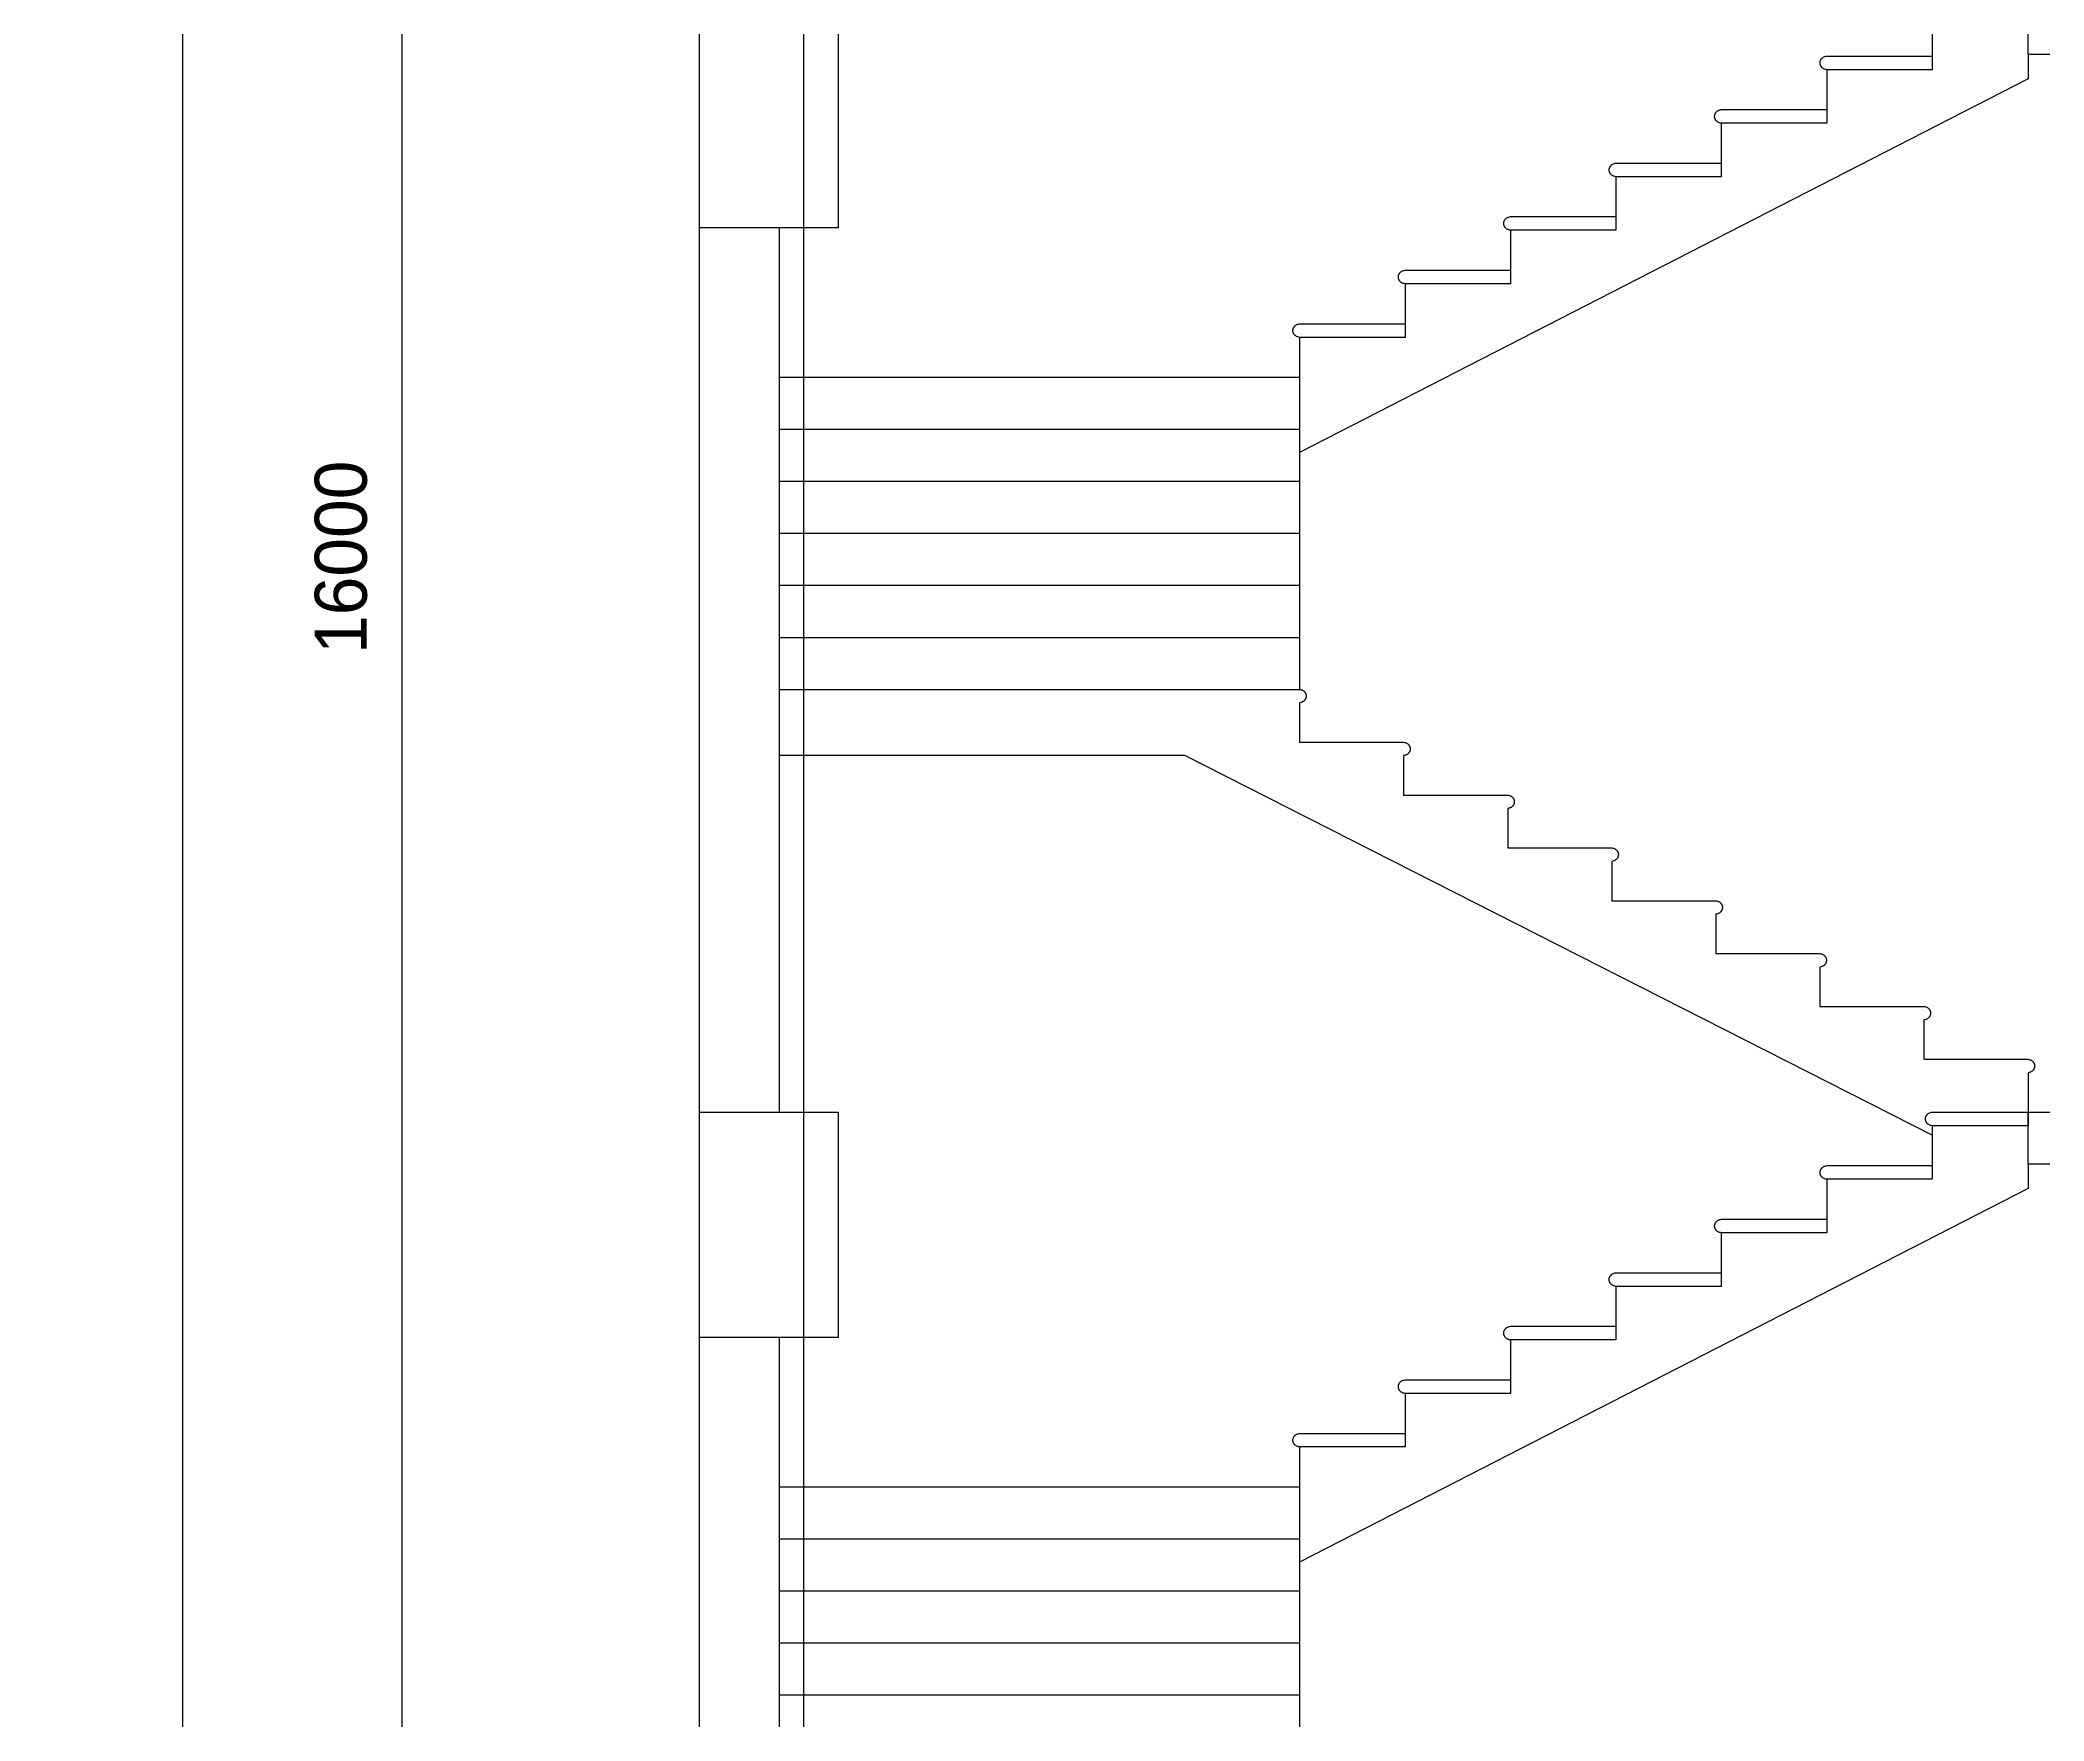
# Model space of a CAD drawing. Header units: millimetres. Extents: x 173236 to 801264, y -94969 to 615039.
# Drawn here: x 486954 to 492731, y -15830 to -10982 of the extents above; entities that cross this region are included whole.
import ezdxf

# ---------------------------------------------------------------- set-up
doc = ezdxf.new("R2010")
doc.units = ezdxf.units.MM
doc.header["$MEASUREMENT"] = 0
doc.header["$PDMODE"] = 2
for name, color, linetype in [('VOX-A-ANNO-DIMS', 160, 'Continuous'), ('VOX-A-ANNO-GRID-LINE', 254, 'Continuous'), ('VOX-A-COLUMN-SECT', 210, 'Continuous'), ('VOX-A-ELEV-1-NEAR', 130, 'Continuous')]:
    doc.layers.add(name, color=color, linetype=linetype)
doc.layers.add('VOX-A-WALL-SECT', color=1, linetype='Continuous', lineweight=30)
doc.styles.add('1.5 mm Rotis Annotative', font='', dxfattribs={"height": 1.5})
doc.styles.get('1.5 mm Rotis Annotative').set_extended_font_data('Rotis Sans Serif')
doc.dimstyles.new('1.5 mm Rotis Annotative', dxfattribs={"dimtxt": 1.5, "dimasz": 1, "dimexe": 1.5, "dimexo": 0, "dimgap": 1, "dimtad": 1, "dimdec": 0, "dimrnd": 5, "dimzin": 0, "dimdsep": 46, "dimtxsty": '1.5 mm Rotis Annotative', "dimblk": 'ARCHTICK', "dimcen": 0.09, "dimdle": 1, "dimadec": 0, "dimazin": 0, "dimtfac": 1, "dimtdec": 0, "dimtofl": 0, "dimtmove": 1, "dimatfit": 3, "dimfxl": 2, "dimfxlon": 1, "dimtolj": 1, "dimtzin": 0, "dimarcsym": 0})

# ---------------------------------------------------------------- blocks, each defined once
blk = doc.blocks.new('_ArchTick')
at = {"color": 0, "linetype": 'ByBlock', "const_width": 0.15}
blk.add_lwpolyline([(-0.5, -0.5), (0.5, 0.5)], dxfattribs=at)
blk = doc.blocks.new('*D248')
at = {"layer": 'Defpoints', "color": 0, "transparency": 16777216}
for p in [(487998.2, -4473.8), (489758.2, -4473.8), (489758.2, -20473.8)]:
    blk.add_point(p, dxfattribs=at)
at = {"layer": 'VOX-A-ANNO-DIMS', "color": 0, "lineweight": -2, "transparency": 16777216}
for p, q in [((487998.2, -20573.8), (487998.2, -4373.8)), ((488198.2, -4473.8), (487848.2, -4473.8)), ((488198.2, -20473.8), (487848.2, -20473.8))]:
    blk.add_line(p, q, dxfattribs=at)
at = {"layer": 'VOX-A-ANNO-DIMS', "color": 0, "lineweight": -2, "transparency": 16777216, "xscale": 100, "yscale": 100, "zscale": 100}
for p, rotation in [((487998.2, -4473.8), 90), ((487998.2, -20473.8), 270)]:
    blk.add_blockref('_ArchTick', p, dxfattribs=dict(at, rotation=rotation))
at = {"layer": 'VOX-A-ANNO-DIMS', "color": 0, "transparency": 16777216, "insert": (487822, -12473.8), "char_height": 150, "attachment_point": 5, "rotation": 90, "style": '1.5 mm Rotis Annotative'}
blk.add_mtext('\\A1;16000', dxfattribs=at)
blk = doc.blocks.new('*D378')
at = {"layer": 'Defpoints', "color": 0, "transparency": 16777216}
for p in [(487366, -523.8), (488854.8, -523.8), (488854.8, -20473.8)]:
    blk.add_point(p, dxfattribs=at)
at = {"layer": 'VOX-A-ANNO-DIMS', "color": 0, "lineweight": -2, "transparency": 16777216}
for p, q in [((487366, -20623.8), (487366, -373.8)), ((487666, -523.8), (487141, -523.8)), ((487666, -20473.8), (487141, -20473.8))]:
    blk.add_line(p, q, dxfattribs=at)
at = {"layer": 'VOX-A-ANNO-DIMS', "color": 0, "lineweight": -2, "transparency": 16777216, "xscale": 150, "yscale": 150, "zscale": 150}
for p, rotation in [((487366, -523.8), 90), ((487366, -20473.8), 270)]:
    blk.add_blockref('_ArchTick', p, dxfattribs=dict(at, rotation=rotation))
at = {"layer": 'VOX-A-ANNO-DIMS', "color": 0, "transparency": 16777216, "insert": (487101.7, -10498.8), "char_height": 225, "attachment_point": 5, "rotation": 90, "style": '1.5 mm Rotis Annotative'}
blk.add_mtext('\\A1;19950', dxfattribs=at)

msp = doc.modelspace()

# ---------------------------------------------------------------- linework, layer by layer
at = {"layer": 'VOX-A-ANNO-DIMS'}
for points in [[(492684.9, -11023.8), (492684.9, -11094.3), (490584.9, -12171.8)], [(492408.3, -14140.4), (490253.8, -13045.8), (489084.8, -13045.8)], [(492684.9, -14223.8), (492684.9, -14294.3), (490584.9, -15371.8)]]:
    msp.add_lwpolyline(points, dxfattribs=at)
at = {"layer": 'VOX-A-ANNO-GRID-LINE'}
msp.add_line((489154.7, 1658.1), (489154.7, -25804.5), dxfattribs=at)
at = {"layer": 'VOX-A-COLUMN-SECT'}
for points in [[(489254.8, -10873.8), (489254.8, -11523.8), (488854.8, -11523.8), (488854.8, -10873.8)], [(492684.9, -11023.8), (492684.9, -10873.8), (503257.8, -10873.8), (503257.8, -11023.8), (502841.6, -11023.8), (502841.5, -11523.8), (502441.5, -11523.8), (502441.6, -11023.8), (496790.5, -11023.8), (496790.4, -11523.8), (496390.4, -11523.8), (496390.5, -11023.8)], [(489254.8, -14073.8), (489254.8, -14723.8), (488854.8, -14723.8), (488854.8, -14073.8)], [(492684.9, -14223.8), (492684.9, -14073.8), (503257.8, -14073.8), (503257.8, -14223.8), (502841.6, -14223.8), (502841.5, -14723.8), (502441.5, -14723.8), (502441.6, -14223.8), (496790.5, -14223.8), (496790.4, -14723.8), (496390.4, -14723.8), (496390.5, -14223.8)]]:
    msp.add_lwpolyline(points, close=True, dxfattribs=at)
at = {"layer": 'VOX-A-ELEV-1-NEAR'}
for p, q in [((492408.3, -10913.2), (492408.3, -11028.2)), ((492104.4, -11067.6), (492104.4, -11182.6)), ((491800.5, -11222), (491800.5, -11337)), ((491496.6, -11376.4), (491496.6, -11491.4)), ((491192.7, -11530.8), (491192.7, -11645.8)), ((490888.8, -11685.2), (490888.8, -11800.2)), ((490584.9, -11839.5), (490584.9, -11954.6)), ((489084.8, -11954.6), (490584.9, -11954.6)), ((490584.9, -11954.6), (490584.9, -12854.6)), ((489084.8, -12104.6), (490584.9, -12104.6)), ((489084.8, -12254.6), (490584.9, -12254.6)), ((489084.8, -12404.6), (490584.9, -12404.6)), ((489084.8, -12554.6), (490584.9, -12554.6)), ((489084.8, -12704.6), (490584.9, -12704.6)), ((492408.3, -14113.2), (492408.3, -14228.2)), ((492104.4, -14267.6), (492104.4, -14382.6)), ((491800.5, -14422), (491800.5, -14537)), ((491496.6, -14576.4), (491496.6, -14691.4)), ((491192.7, -14730.8), (491192.7, -14845.8)), ((490888.8, -14885.2), (490888.8, -15000.2)), ((490584.9, -15039.5), (490584.9, -15154.6)), ((489084.8, -15154.6), (490584.9, -15154.6)), ((490584.9, -15154.6), (490584.9, -16054.6)), ((489084.8, -15304.6), (490584.9, -15304.6)), ((489084.8, -15454.6), (490584.9, -15454.6)), ((489084.8, -15604.6), (490584.9, -15604.6)), ((489084.8, -15754.6), (490584.9, -15754.6))]:
    msp.add_line(p, q, dxfattribs=at)
for points in [[(492408.3, -11028.2), (492408.3, -11067.6), (492104.4, -11067.6), (492101.8, -11067), (492099.5, -11066.4), (492097.6, -11065.7), (492095.9, -11065), (492094.5, -11064.2), (492093.4, -11063.4), (492092.3, -11062.6), (492091.4, -11061.8), (492090.6, -11061), (492089.8, -11060.2), (492089.2, -11059.4), (492088.6, -11058.6), (492088, -11057.8), (492087.5, -11057), (492087.1, -11056.1), (492086.7, -11055.3), (492086.4, -11054.4), (492086.1, -11053.5), (492085.8, -11052.6), (492085.6, -11051.7), (492085.5, -11050.7), (492085.3, -11049.8), (492085.3, -11048.8), (492085.2, -11047.9), (492085.3, -11047), (492085.3, -11046), (492085.5, -11045.1), (492085.6, -11044.1), (492085.8, -11043.2), (492086.1, -11042.3), (492086.4, -11041.4), (492086.7, -11040.5), (492087.1, -11039.7), (492087.5, -11038.8), (492088, -11038), (492088.6, -11037.2), (492089.2, -11036.4), (492089.8, -11035.6), (492090.6, -11034.8), (492091.4, -11034), (492092.3, -11033.2), (492093.4, -11032.4), (492094.5, -11031.6), (492095.9, -11030.9), (492097.6, -11030.1), (492099.5, -11029.4), (492101.8, -11028.8), (492104.4, -11028.2)], [(492104.4, -11182.6), (492104.4, -11222), (491800.5, -11222), (491797.9, -11221.4), (491795.6, -11220.8), (491793.7, -11220.1), (491792, -11219.3), (491790.6, -11218.6), (491789.5, -11217.8), (491788.4, -11217), (491787.5, -11216.2), (491786.7, -11215.4), (491785.9, -11214.6), (491785.3, -11213.8), (491784.7, -11213), (491784.1, -11212.2), (491783.6, -11211.4), (491783.2, -11210.5), (491782.8, -11209.7), (491782.5, -11208.8), (491782.2, -11207.9), (491781.9, -11207), (491781.7, -11206.1), (491781.5, -11205.1), (491781.4, -11204.2), (491781.4, -11203.2), (491781.3, -11202.3), (491781.4, -11201.3), (491781.4, -11200.4), (491781.5, -11199.5), (491781.7, -11198.5), (491781.9, -11197.6), (491782.2, -11196.7), (491782.5, -11195.8), (491782.8, -11194.9), (491783.2, -11194.1), (491783.6, -11193.2), (491784.1, -11192.4), (491784.7, -11191.6), (491785.3, -11190.8), (491785.9, -11190), (491786.7, -11189.2), (491787.5, -11188.4), (491788.4, -11187.6), (491789.5, -11186.8), (491790.6, -11186), (491792, -11185.2), (491793.7, -11184.5), (491795.6, -11183.8), (491797.9, -11183.2), (491800.5, -11182.6)], [(491800.5, -11337), (491800.5, -11376.4), (491496.6, -11376.4), (491494, -11375.8), (491491.7, -11375.1), (491489.8, -11374.5), (491488.1, -11373.7), (491486.7, -11373), (491485.5, -11372.2), (491484.5, -11371.4), (491483.6, -11370.6), (491482.8, -11369.8), (491482, -11369), (491481.4, -11368.2), (491480.8, -11367.4), (491480.2, -11366.6), (491479.7, -11365.7), (491479.3, -11364.9), (491478.9, -11364), (491478.6, -11363.2), (491478.3, -11362.3), (491478, -11361.4), (491477.8, -11360.4), (491477.6, -11359.5), (491477.5, -11358.6), (491477.5, -11357.6), (491477.4, -11356.7), (491477.5, -11355.7), (491477.5, -11354.8), (491477.6, -11353.9), (491477.8, -11352.9), (491478, -11352), (491478.3, -11351.1), (491478.6, -11350.2), (491478.9, -11349.3), (491479.3, -11348.5), (491479.7, -11347.6), (491480.2, -11346.8), (491480.8, -11346), (491481.4, -11345.2), (491482, -11344.4), (491482.8, -11343.6), (491483.6, -11342.8), (491484.5, -11342), (491485.5, -11341.2), (491486.7, -11340.4), (491488.1, -11339.6), (491489.8, -11338.9), (491491.7, -11338.2), (491494, -11337.6), (491496.6, -11337)], [(491496.6, -11491.4), (491496.6, -11530.8), (491192.7, -11530.8), (491190.1, -11530.2), (491187.8, -11529.5), (491185.9, -11528.8), (491184.2, -11528.1), (491182.8, -11527.4), (491181.6, -11526.6), (491180.6, -11525.8), (491179.7, -11525), (491178.9, -11524.2), (491178.1, -11523.4), (491177.5, -11522.6), (491176.9, -11521.8), (491176.3, -11521), (491175.8, -11520.1), (491175.4, -11519.3), (491175, -11518.4), (491174.7, -11517.6), (491174.4, -11516.7), (491174.1, -11515.8), (491173.9, -11514.8), (491173.7, -11513.9), (491173.6, -11513), (491173.6, -11512), (491173.5, -11511.1), (491173.6, -11510.1), (491173.6, -11509.2), (491173.7, -11508.2), (491173.9, -11507.3), (491174.1, -11506.4), (491174.4, -11505.5), (491174.7, -11504.6), (491175, -11503.7), (491175.4, -11502.8), (491175.8, -11502), (491176.3, -11501.2), (491176.9, -11500.4), (491177.5, -11499.6), (491178.1, -11498.8), (491178.9, -11498), (491179.7, -11497.2), (491180.6, -11496.4), (491181.6, -11495.6), (491182.8, -11494.8), (491184.2, -11494), (491185.9, -11493.3), (491187.8, -11492.6), (491190.1, -11492), (491192.7, -11491.4)], [(491192.7, -11645.8), (491192.7, -11685.2), (490888.8, -11685.2), (490886.2, -11684.6), (490883.9, -11683.9), (490882, -11683.2), (490880.3, -11682.5), (490878.9, -11681.8), (490877.7, -11681), (490876.7, -11680.2), (490875.8, -11679.4), (490875, -11678.6), (490874.2, -11677.8), (490873.6, -11677), (490873, -11676.2), (490872.4, -11675.4), (490871.9, -11674.5), (490871.5, -11673.7), (490871.1, -11672.8), (490870.8, -11672), (490870.5, -11671.1), (490870.2, -11670.1), (490870, -11669.2), (490869.8, -11668.3), (490869.7, -11667.4), (490869.7, -11666.4), (490869.6, -11665.5), (490869.7, -11664.5), (490869.7, -11663.6), (490869.8, -11662.6), (490870, -11661.7), (490870.2, -11660.8), (490870.5, -11659.9), (490870.8, -11659), (490871.1, -11658.1), (490871.5, -11657.2), (490871.9, -11656.4), (490872.4, -11655.6), (490873, -11654.8), (490873.6, -11653.9), (490874.2, -11653.1), (490875, -11652.3), (490875.8, -11651.5), (490876.7, -11650.7), (490877.7, -11650), (490878.9, -11649.2), (490880.3, -11648.4), (490882, -11647.7), (490883.9, -11647), (490886.2, -11646.4), (490888.8, -11645.8)], [(490888.8, -11800.2), (490888.8, -11839.5), (490584.9, -11839.5), (490582.3, -11839), (490580, -11838.3), (490578.1, -11837.6), (490576.4, -11836.9), (490575, -11836.1), (490573.8, -11835.4), (490572.8, -11834.6), (490571.9, -11833.8), (490571.1, -11833), (490570.3, -11832.2), (490569.7, -11831.4), (490569.1, -11830.6), (490568.5, -11829.7), (490568, -11828.9), (490567.6, -11828.1), (490567.2, -11827.2), (490566.9, -11826.3), (490566.6, -11825.4), (490566.3, -11824.5), (490566.1, -11823.6), (490565.9, -11822.7), (490565.8, -11821.7), (490565.8, -11820.8), (490565.7, -11819.9), (490565.8, -11818.9), (490565.8, -11818), (490565.9, -11817), (490566.1, -11816.1), (490566.3, -11815.2), (490566.6, -11814.3), (490566.9, -11813.4), (490567.2, -11812.5), (490567.6, -11811.6), (490568, -11810.8), (490568.5, -11810), (490569.1, -11809.1), (490569.7, -11808.3), (490570.3, -11807.5), (490571.1, -11806.7), (490571.9, -11805.9), (490572.8, -11805.1), (490573.8, -11804.3), (490575, -11803.6), (490576.4, -11802.8), (490578.1, -11802.1), (490580, -11801.4), (490582.3, -11800.7), (490584.9, -11800.2)], [(492684.9, -14073.8), (492684.9, -14113.2), (492408.3, -14113.2), (492405.7, -14112.6), (492403.4, -14112), (492401.5, -14111.3), (492399.8, -14110.6), (492398.4, -14109.8), (492397.3, -14109), (492396.2, -14108.2), (492395.3, -14107.4), (492394.5, -14106.6), (492393.7, -14105.8), (492393.1, -14105), (492392.5, -14104.2), (492391.9, -14103.4), (492391.4, -14102.6), (492391, -14101.7), (492390.6, -14100.9), (492390.3, -14100), (492390, -14099.1), (492389.7, -14098.2), (492389.5, -14097.3), (492389.4, -14096.3), (492389.2, -14095.4), (492389.2, -14094.5), (492389.1, -14093.5), (492389.2, -14092.6), (492389.2, -14091.6), (492389.4, -14090.7), (492389.5, -14089.7), (492389.7, -14088.8), (492390, -14087.9), (492390.3, -14087), (492390.6, -14086.1), (492391, -14085.3), (492391.4, -14084.4), (492391.9, -14083.6), (492392.5, -14082.8), (492393.1, -14082), (492393.7, -14081.2), (492394.5, -14080.4), (492395.3, -14079.6), (492396.2, -14078.8), (492397.3, -14078), (492398.4, -14077.2), (492399.8, -14076.5), (492401.5, -14075.7), (492403.4, -14075), (492405.7, -14074.4), (492408.3, -14073.8)], [(492408.3, -14228.2), (492408.3, -14267.6), (492104.4, -14267.6), (492101.8, -14267), (492099.5, -14266.4), (492097.6, -14265.7), (492095.9, -14265), (492094.5, -14264.2), (492093.4, -14263.4), (492092.3, -14262.6), (492091.4, -14261.8), (492090.6, -14261), (492089.8, -14260.2), (492089.2, -14259.4), (492088.6, -14258.6), (492088, -14257.8), (492087.5, -14257), (492087.1, -14256.1), (492086.7, -14255.3), (492086.4, -14254.4), (492086.1, -14253.5), (492085.8, -14252.6), (492085.6, -14251.7), (492085.5, -14250.7), (492085.3, -14249.8), (492085.3, -14248.8), (492085.2, -14247.9), (492085.3, -14247), (492085.3, -14246), (492085.5, -14245.1), (492085.6, -14244.1), (492085.8, -14243.2), (492086.1, -14242.3), (492086.4, -14241.4), (492086.7, -14240.5), (492087.1, -14239.7), (492087.5, -14238.8), (492088, -14238), (492088.6, -14237.2), (492089.2, -14236.4), (492089.8, -14235.6), (492090.6, -14234.8), (492091.4, -14234), (492092.3, -14233.2), (492093.4, -14232.4), (492094.5, -14231.6), (492095.9, -14230.9), (492097.6, -14230.1), (492099.5, -14229.4), (492101.8, -14228.8), (492104.4, -14228.2)], [(492104.4, -14382.6), (492104.4, -14422), (491800.5, -14422), (491797.9, -14421.4), (491795.6, -14420.8), (491793.7, -14420.1), (491792, -14419.3), (491790.6, -14418.6), (491789.5, -14417.8), (491788.4, -14417), (491787.5, -14416.2), (491786.7, -14415.4), (491785.9, -14414.6), (491785.3, -14413.8), (491784.7, -14413), (491784.1, -14412.2), (491783.6, -14411.4), (491783.2, -14410.5), (491782.8, -14409.7), (491782.5, -14408.8), (491782.2, -14407.9), (491781.9, -14407), (491781.7, -14406.1), (491781.5, -14405.1), (491781.4, -14404.2), (491781.4, -14403.2), (491781.3, -14402.3), (491781.4, -14401.3), (491781.4, -14400.4), (491781.5, -14399.5), (491781.7, -14398.5), (491781.9, -14397.6), (491782.2, -14396.7), (491782.5, -14395.8), (491782.8, -14394.9), (491783.2, -14394.1), (491783.6, -14393.2), (491784.1, -14392.4), (491784.7, -14391.6), (491785.3, -14390.8), (491785.9, -14390), (491786.7, -14389.2), (491787.5, -14388.4), (491788.4, -14387.6), (491789.5, -14386.8), (491790.6, -14386), (491792, -14385.2), (491793.7, -14384.5), (491795.6, -14383.8), (491797.9, -14383.2), (491800.5, -14382.6)], [(491800.5, -14537), (491800.5, -14576.4), (491496.6, -14576.4), (491494, -14575.8), (491491.7, -14575.1), (491489.8, -14574.5), (491488.1, -14573.7), (491486.7, -14573), (491485.5, -14572.2), (491484.5, -14571.4), (491483.6, -14570.6), (491482.8, -14569.8), (491482, -14569), (491481.4, -14568.2), (491480.8, -14567.4), (491480.2, -14566.6), (491479.7, -14565.7), (491479.3, -14564.9), (491478.9, -14564), (491478.6, -14563.2), (491478.3, -14562.3), (491478, -14561.4), (491477.8, -14560.4), (491477.6, -14559.5), (491477.5, -14558.6), (491477.5, -14557.6), (491477.4, -14556.7), (491477.5, -14555.7), (491477.5, -14554.8), (491477.6, -14553.9), (491477.8, -14552.9), (491478, -14552), (491478.3, -14551.1), (491478.6, -14550.2), (491478.9, -14549.3), (491479.3, -14548.5), (491479.7, -14547.6), (491480.2, -14546.8), (491480.8, -14546), (491481.4, -14545.2), (491482, -14544.4), (491482.8, -14543.6), (491483.6, -14542.8), (491484.5, -14542), (491485.5, -14541.2), (491486.7, -14540.4), (491488.1, -14539.6), (491489.8, -14538.9), (491491.7, -14538.2), (491494, -14537.6), (491496.6, -14537)], [(491496.6, -14691.4), (491496.6, -14730.8), (491192.7, -14730.8), (491190.1, -14730.2), (491187.8, -14729.5), (491185.9, -14728.8), (491184.2, -14728.1), (491182.8, -14727.4), (491181.6, -14726.6), (491180.6, -14725.8), (491179.7, -14725), (491178.9, -14724.2), (491178.1, -14723.4), (491177.5, -14722.6), (491176.9, -14721.8), (491176.3, -14721), (491175.8, -14720.1), (491175.4, -14719.3), (491175, -14718.4), (491174.7, -14717.6), (491174.4, -14716.7), (491174.1, -14715.8), (491173.9, -14714.8), (491173.7, -14713.9), (491173.6, -14713), (491173.6, -14712), (491173.5, -14711.1), (491173.6, -14710.1), (491173.6, -14709.2), (491173.7, -14708.2), (491173.9, -14707.3), (491174.1, -14706.4), (491174.4, -14705.5), (491174.7, -14704.6), (491175, -14703.7), (491175.4, -14702.8), (491175.8, -14702), (491176.3, -14701.2), (491176.9, -14700.4), (491177.5, -14699.6), (491178.1, -14698.8), (491178.9, -14698), (491179.7, -14697.2), (491180.6, -14696.4), (491181.6, -14695.6), (491182.8, -14694.8), (491184.2, -14694), (491185.9, -14693.3), (491187.8, -14692.6), (491190.1, -14692), (491192.7, -14691.4)], [(491192.7, -14845.8), (491192.7, -14885.2), (490888.8, -14885.2), (490886.2, -14884.6), (490883.9, -14883.9), (490882, -14883.2), (490880.3, -14882.5), (490878.9, -14881.8), (490877.7, -14881), (490876.7, -14880.2), (490875.8, -14879.4), (490875, -14878.6), (490874.2, -14877.8), (490873.6, -14877), (490873, -14876.2), (490872.4, -14875.4), (490871.9, -14874.5), (490871.5, -14873.7), (490871.1, -14872.8), (490870.8, -14872), (490870.5, -14871.1), (490870.2, -14870.1), (490870, -14869.2), (490869.8, -14868.3), (490869.7, -14867.4), (490869.7, -14866.4), (490869.6, -14865.5), (490869.7, -14864.5), (490869.7, -14863.6), (490869.8, -14862.6), (490870, -14861.7), (490870.2, -14860.8), (490870.5, -14859.9), (490870.8, -14859), (490871.1, -14858.1), (490871.5, -14857.2), (490871.9, -14856.4), (490872.4, -14855.6), (490873, -14854.8), (490873.6, -14853.9), (490874.2, -14853.1), (490875, -14852.3), (490875.8, -14851.5), (490876.7, -14850.7), (490877.7, -14850), (490878.9, -14849.2), (490880.3, -14848.4), (490882, -14847.7), (490883.9, -14847), (490886.2, -14846.4), (490888.8, -14845.8)], [(490888.8, -15000.2), (490888.8, -15039.5), (490584.9, -15039.5), (490582.3, -15039), (490580, -15038.3), (490578.1, -15037.6), (490576.4, -15036.9), (490575, -15036.1), (490573.8, -15035.4), (490572.8, -15034.6), (490571.9, -15033.8), (490571.1, -15033), (490570.3, -15032.2), (490569.7, -15031.4), (490569.1, -15030.6), (490568.5, -15029.7), (490568, -15028.9), (490567.6, -15028.1), (490567.2, -15027.2), (490566.9, -15026.3), (490566.6, -15025.4), (490566.3, -15024.5), (490566.1, -15023.6), (490565.9, -15022.7), (490565.8, -15021.7), (490565.8, -15020.8), (490565.7, -15019.9), (490565.8, -15018.9), (490565.8, -15018), (490565.9, -15017), (490566.1, -15016.1), (490566.3, -15015.2), (490566.6, -15014.3), (490566.9, -15013.4), (490567.2, -15012.5), (490567.6, -15011.6), (490568, -15010.8), (490568.5, -15010), (490569.1, -15009.1), (490569.7, -15008.3), (490570.3, -15007.5), (490571.1, -15006.7), (490571.9, -15005.9), (490572.8, -15005.1), (490573.8, -15004.3), (490575, -15003.6), (490576.4, -15002.8), (490578.1, -15002.1), (490580, -15001.4), (490582.3, -15000.7), (490584.9, -15000.2)]]:
    msp.add_lwpolyline(points, close=True, dxfattribs=at)
msp.add_lwpolyline([(489084.8, -12854.6), (490584.9, -12854.6), (490587.5, -12855.1), (490589.8, -12855.8), (490591.7, -12856.4), (490593.3, -12857.2), (490594.7, -12857.9), (490595.9, -12858.7), (490596.9, -12859.5), (490597.8, -12860.3), (490598.6, -12861), (490599.3, -12861.8), (490600, -12862.6), (490600.6, -12863.4), (490601.2, -12864.2), (490601.6, -12865), (490602.1, -12865.9), (490602.4, -12866.7), (490602.8, -12867.6), (490603.1, -12868.5), (490603.3, -12869.4), (490603.5, -12870.3), (490603.7, -12871.2), (490603.8, -12872.1), (490603.9, -12873.1), (490603.9, -12874), (490603.9, -12874.9), (490603.8, -12875.9), (490603.7, -12876.8), (490603.5, -12877.7), (490603.3, -12878.6), (490603.1, -12879.5), (490602.8, -12880.4), (490602.4, -12881.3), (490602.1, -12882.1), (490601.6, -12882.9), (490601.2, -12883.8), (490600.6, -12884.6), (490600, -12885.4), (490599.3, -12886.1), (490598.6, -12886.9), (490597.8, -12887.7), (490596.9, -12888.5), (490595.9, -12889.3), (490594.7, -12890.1), (490593.3, -12890.8), (490591.7, -12891.5), (490589.8, -12892.2), (490587.5, -12892.9), (490584.9, -12893.4), (490584.9, -13007), (490884.9, -13007), (490887.5, -13007.5), (490889.8, -13008.2), (490891.7, -13008.9), (490893.3, -13009.6), (490894.7, -13010.3), (490895.9, -13011.1), (490896.9, -13011.9), (490897.8, -13012.7), (490898.6, -13013.5), (490899.3, -13014.2), (490900, -13015), (490900.6, -13015.8), (490901.2, -13016.6), (490901.6, -13017.4), (490902.1, -13018.3), (490902.4, -13019.1), (490902.8, -13020), (490903.1, -13020.9), (490903.3, -13021.8), (490903.5, -13022.7), (490903.7, -13023.6), (490903.8, -13024.5), (490903.9, -13025.5), (490903.9, -13026.4), (490903.9, -13027.3), (490903.8, -13028.3), (490903.7, -13029.2), (490903.5, -13030.1), (490903.3, -13031), (490903.1, -13031.9), (490902.8, -13032.8), (490902.4, -13033.7), (490902.1, -13034.5), (490901.6, -13035.3), (490901.2, -13036.2), (490900.6, -13037), (490900, -13037.8), (490899.3, -13038.6), (490898.6, -13039.3), (490897.8, -13040.1), (490896.9, -13040.9), (490895.9, -13041.7), (490894.7, -13042.5), (490893.3, -13043.2), (490891.7, -13043.9), (490889.8, -13044.6), (490887.5, -13045.3), (490884.9, -13045.8), (490884.9, -13159.4), (491184.9, -13159.4), (491187.5, -13159.9), (491189.8, -13160.6), (491191.7, -13161.3), (491193.3, -13162), (491194.7, -13162.7), (491195.9, -13163.5), (491196.9, -13164.3), (491197.8, -13165.1), (491198.6, -13165.9), (491199.3, -13166.6), (491200, -13167.4), (491200.6, -13168.2), (491201.2, -13169), (491201.6, -13169.9), (491202.1, -13170.7), (491202.4, -13171.5), (491202.8, -13172.4), (491203.1, -13173.3), (491203.3, -13174.2), (491203.5, -13175.1), (491203.7, -13176), (491203.8, -13176.9), (491203.9, -13177.9), (491203.9, -13178.8), (491203.9, -13179.7), (491203.8, -13180.7), (491203.7, -13181.6), (491203.5, -13182.5), (491203.3, -13183.4), (491203.1, -13184.3), (491202.8, -13185.2), (491202.4, -13186.1), (491202.1, -13186.9), (491201.6, -13187.8), (491201.2, -13188.6), (491200.6, -13189.4), (491200, -13190.2), (491199.3, -13191), (491198.6, -13191.8), (491197.8, -13192.5), (491196.9, -13193.3), (491195.9, -13194.1), (491194.7, -13194.9), (491193.3, -13195.6), (491191.7, -13196.4), (491189.8, -13197), (491187.5, -13197.7), (491184.9, -13198.2), (491184.9, -13311.8), (491484.9, -13311.8), (491487.5, -13312.4), (491489.8, -13313), (491491.7, -13313.7), (491493.3, -13314.4), (491494.7, -13315.1), (491495.9, -13315.9), (491496.9, -13316.7), (491497.8, -13317.5), (491498.6, -13318.3), (491499.3, -13319.1), (491500, -13319.8), (491500.6, -13320.6), (491501.2, -13321.4), (491501.6, -13322.3), (491502.1, -13323.1), (491502.4, -13323.9), (491502.8, -13324.8), (491503.1, -13325.7), (491503.3, -13326.6), (491503.5, -13327.5), (491503.7, -13328.4), (491503.8, -13329.3), (491503.9, -13330.3), (491503.9, -13331.2), (491503.9, -13332.2), (491503.8, -13333.1), (491503.7, -13334), (491503.5, -13334.9), (491503.3, -13335.8), (491503.1, -13336.7), (491502.8, -13337.6), (491502.4, -13338.5), (491502.1, -13339.3), (491501.6, -13340.2), (491501.2, -13341), (491500.6, -13341.8), (491500, -13342.6), (491499.3, -13343.4), (491498.6, -13344.2), (491497.8, -13345), (491496.9, -13345.7), (491495.9, -13346.5), (491494.7, -13347.3), (491493.3, -13348), (491491.7, -13348.8), (491489.8, -13349.4), (491487.5, -13350.1), (491484.9, -13350.7), (491484.9, -13464.2), (491784.9, -13464.2), (491787.5, -13464.8), (491789.8, -13465.4), (491791.7, -13466.1), (491793.3, -13466.8), (491794.7, -13467.5), (491795.9, -13468.3), (491796.9, -13469.1), (491797.8, -13469.9), (491798.6, -13470.7), (491799.3, -13471.5), (491800, -13472.3), (491800.6, -13473.1), (491801.2, -13473.9), (491801.6, -13474.7), (491802.1, -13475.5), (491802.4, -13476.4), (491802.8, -13477.2), (491803.1, -13478.1), (491803.3, -13479), (491803.5, -13479.9), (491803.7, -13480.8), (491803.8, -13481.8), (491803.9, -13482.7), (491803.9, -13483.6), (491803.9, -13484.6), (491803.8, -13485.5), (491803.7, -13486.4), (491803.5, -13487.3), (491803.3, -13488.3), (491803.1, -13489.1), (491802.8, -13490), (491802.4, -13490.9), (491802.1, -13491.7), (491801.6, -13492.6), (491801.2, -13493.4), (491800.6, -13494.2), (491800, -13495), (491799.3, -13495.8), (491798.6, -13496.6), (491797.8, -13497.4), (491796.9, -13498.2), (491795.9, -13498.9), (491794.7, -13499.7), (491793.3, -13500.5), (491791.7, -13501.2), (491789.8, -13501.9), (491787.5, -13502.5), (491784.9, -13503.1), (491784.9, -13616.6), (492084.9, -13616.6), (492087.5, -13617.2), (492089.8, -13617.8), (492091.7, -13618.5), (492093.3, -13619.2), (492094.7, -13620), (492095.9, -13620.7), (492096.9, -13621.5), (492097.8, -13622.3), (492098.6, -13623.1), (492099.3, -13623.9), (492100, -13624.7), (492100.6, -13625.5), (492101.2, -13626.3), (492101.6, -13627.1), (492102.1, -13627.9), (492102.4, -13628.8), (492102.8, -13629.6), (492103.1, -13630.5), (492103.3, -13631.4), (492103.5, -13632.3), (492103.7, -13633.2), (492103.8, -13634.2), (492103.9, -13635.1), (492103.9, -13636), (492103.9, -13637), (492103.8, -13637.9), (492103.7, -13638.8), (492103.5, -13639.7), (492103.3, -13640.7), (492103.1, -13641.6), (492102.8, -13642.4), (492102.4, -13643.3), (492102.1, -13644.2), (492101.6, -13645), (492101.2, -13645.8), (492100.6, -13646.6), (492100, -13647.4), (492099.3, -13648.2), (492098.6, -13649), (492097.8, -13649.8), (492096.9, -13650.6), (492095.9, -13651.3), (492094.7, -13652.1), (492093.3, -13652.9), (492091.7, -13653.6), (492089.8, -13654.3), (492087.5, -13654.9), (492084.9, -13655.5), (492084.9, -13769), (492384.9, -13769), (492387.5, -13769.6), (492389.8, -13770.2), (492391.7, -13770.9), (492393.3, -13771.6), (492394.7, -13772.4), (492395.9, -13773.1), (492396.9, -13773.9), (492397.8, -13774.7), (492398.6, -13775.5), (492399.3, -13776.3), (492400, -13777.1), (492400.6, -13777.9), (492401.2, -13778.7), (492401.6, -13779.5), (492402.1, -13780.3), (492402.4, -13781.2), (492402.8, -13782), (492403.1, -13782.9), (492403.3, -13783.8), (492403.5, -13784.7), (492403.7, -13785.6), (492403.8, -13786.6), (492403.9, -13787.5), (492403.9, -13788.4), (492403.9, -13789.4), (492403.8, -13790.3), (492403.7, -13791.2), (492403.5, -13792.2), (492403.3, -13793.1), (492403.1, -13794), (492402.8, -13794.8), (492402.4, -13795.7), (492402.1, -13796.6), (492401.6, -13797.4), (492401.2, -13798.2), (492400.6, -13799), (492400, -13799.8), (492399.3, -13800.6), (492398.6, -13801.4), (492397.8, -13802.2), (492396.9, -13803), (492395.9, -13803.8), (492394.7, -13804.5), (492393.3, -13805.3), (492391.7, -13806), (492389.8, -13806.7), (492387.5, -13807.3), (492384.9, -13807.9), (492384.9, -13921.4), (492684.9, -13921.4), (492687.5, -13922), (492689.8, -13922.6), (492691.7, -13923.3), (492693.3, -13924), (492694.7, -13924.8), (492695.9, -13925.5), (492696.9, -13926.3), (492697.8, -13927.1), (492698.6, -13927.9), (492699.3, -13928.7), (492700, -13929.5), (492700.6, -13930.3), (492701.2, -13931.1), (492701.6, -13931.9), (492702.1, -13932.7), (492702.4, -13933.6), (492702.8, -13934.4), (492703.1, -13935.3), (492703.3, -13936.2), (492703.5, -13937.1), (492703.7, -13938.1), (492703.8, -13939), (492703.9, -13939.9), (492703.9, -13940.8), (492703.9, -13941.8), (492703.8, -13942.7), (492703.7, -13943.6), (492703.5, -13944.6), (492703.3, -13945.5), (492703.1, -13946.4), (492702.8, -13947.3), (492702.4, -13948.1), (492702.1, -13949), (492701.6, -13949.8), (492701.2, -13950.6), (492700.6, -13951.4), (492700, -13952.2), (492699.3, -13953), (492698.6, -13953.8), (492697.8, -13954.6), (492696.9, -13955.4), (492695.9, -13956.2), (492694.7, -13956.9), (492693.3, -13957.7), (492691.7, -13958.4), (492689.8, -13959.1), (492687.5, -13959.7), (492684.9, -13960.3), (492684.9, -14073.8)], dxfattribs=at)
at = {"layer": 'VOX-A-WALL-SECT'}
for p, q in [((488854.8, -20473.8), (488854.8, -1673.8)), ((489084.8, -11523.8), (489084.8, -14073.8)), ((489084.8, -14723.8), (489084.8, -17273.8))]:
    msp.add_line(p, q, dxfattribs=at)

# ---------------------------------------------------------------- dimensions: what is measured, and where the dimension line sits
at = {"layer": 'VOX-A-ANNO-DIMS'}
for p1, p2, distance, picture, middle in [((488854.8, -20473.8), (488854.8, -523.8), 1488.8, '*D378', (487101.7, -10498.8)), ((489758.2, -20473.8), (489758.2, -4473.8), 1760, '*D248', (487822, -12473.8))]:
    dim = msp.add_aligned_dim(p1=p1, p2=p2, distance=distance, dimstyle='1.5 mm Rotis Annotative', dxfattribs=at)
    dim.commit()
    dim.dimension.update_dxf_attribs({"geometry": picture, "text_midpoint": middle})

doc.saveas('drawing.dxf')
